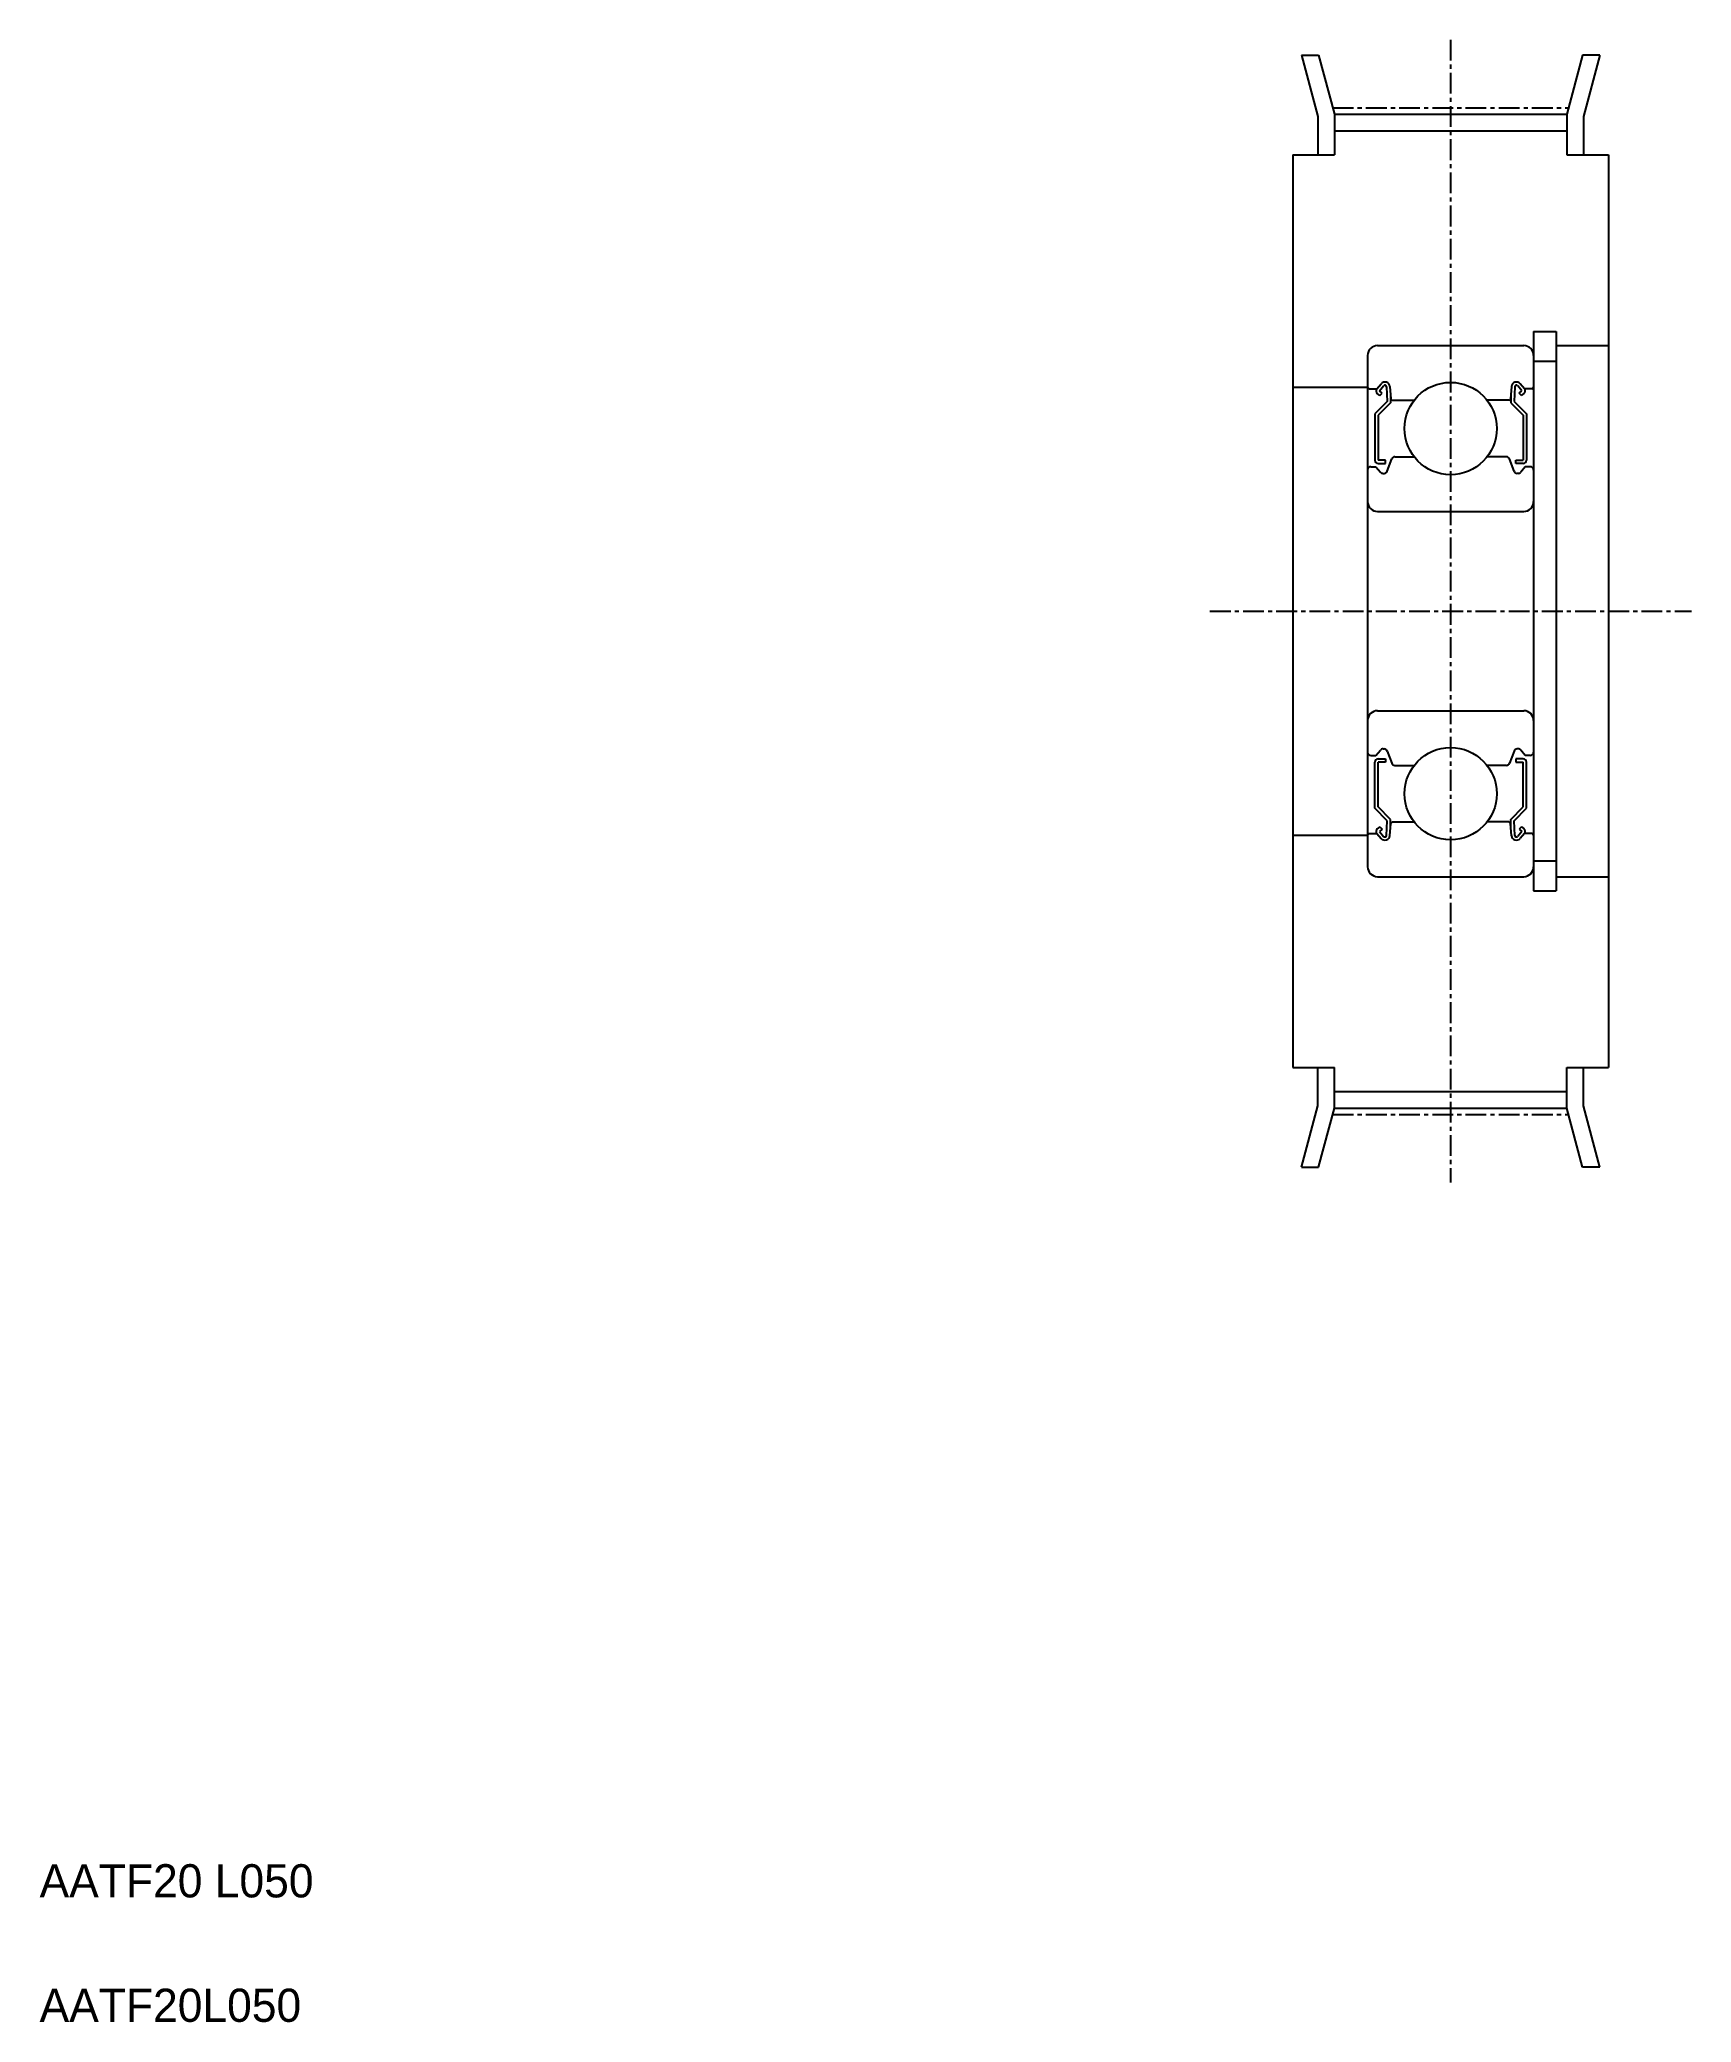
# Model space of a CAD drawing. Extents: x 5 to 104, y 5 to 124.
import ezdxf

# ---------------------------------------------------------------- set-up
doc = ezdxf.new("R2010")
doc.units = 0
doc.linetypes.add('CENTER', pattern=[2, 1.25, -0.25, 0.25, -0.25])
doc.layers.get('0').update_dxf_attribs({"linetype": 'CONTINUOUS'})
doc.layers.add('CENTER', color=1, linetype='CENTER')

msp = doc.modelspace()

# ---------------------------------------------------------------- linework, layer by layer
at = {"color": 7, "linetype": 'CONTINUOUS'}
for p, q in [((81.01, 123.5), (82.05, 123.5)), ((81.01, 123.5), (82, 119.81)), ((82.05, 123.5), (83, 119.94)), ((97.95, 123.5), (97, 119.94)), ((98.99, 123.5), (97.95, 123.5)), ((98.99, 123.5), (98, 119.81)), ((82, 119.81), (82, 117.5)), ((83, 119.94), (97, 119.94)), ((83, 119.94), (83, 117.5)), ((97, 119.94), (97, 117.5)), ((98, 119.81), (98, 117.5)), ((83, 118.94), (97, 118.94)), ((80.5, 117.5), (80.5, 62.5)), ((80.5, 117.5), (83, 117.5)), ((97, 117.5), (99.5, 117.5)), ((99.5, 117.5), (99.5, 62.5)), ((95, 106.85), (95, 73.15)), ((95, 106.85), (96.35, 106.85)), ((96.35, 106.85), (96.35, 73.15)), ((85, 105.4), (85, 74.6)), ((85.6, 106), (94.4, 106)), ((95, 105.4), (95, 74.6)), ((96.35, 106), (99.5, 106)), ((95, 105.05), (96.35, 105.05)), ((80.5, 103.5), (85, 103.5)), ((85.1, 103.4), (85.56, 103.4)), ((85.56, 103.4), (85.81, 103.7)), ((85.74, 102.99), (85.58, 103.12)), ((85.71, 103.27), (85.96, 103.57)), ((85.87, 103.14), (85.71, 103.27)), ((85.74, 102.99), (85.87, 103.14)), ((86.14, 103.51), (86.18, 102.63)), ((86.34, 103.53), (86.4, 102.79)), ((86.38, 103.02), (86.38, 102.55)), ((93.66, 103.53), (93.6, 102.79)), ((93.62, 103.02), (93.62, 102.55)), ((93.86, 103.51), (93.82, 102.63)), ((94.29, 103.27), (94.04, 103.57)), ((94.13, 103.14), (94.29, 103.27)), ((94.26, 102.99), (94.13, 103.14)), ((94.44, 103.4), (94.19, 103.7)), ((94.26, 102.99), (94.42, 103.12)), ((94.9, 103.4), (94.44, 103.4)), ((86.18, 102.63), (85.43, 101.88)), ((85.43, 101.88), (85.43, 99.1)), ((86.38, 102.55), (85.63, 101.8)), ((85.63, 101.8), (85.63, 99.1)), ((86.5, 102.7), (87.8, 102.7)), ((93.5, 102.7), (92.2, 102.7)), ((93.62, 102.55), (94.37, 101.8)), ((93.82, 102.63), (94.57, 101.88)), ((94.37, 101.8), (94.37, 99.1)), ((94.57, 101.88), (94.57, 99.1)), ((86.18, 98.43), (86.45, 99.17)), ((86.64, 99.3), (87.8, 99.3)), ((93.36, 99.3), (92.2, 99.3)), ((93.82, 98.43), (93.55, 99.17)), ((85.2, 98.7), (85.5, 98.7)), ((85.5, 98.7), (85.78, 98.37)), ((86.08, 99.1), (85.63, 99.1)), ((85.63, 98.9), (86.08, 98.9)), ((85.93, 98.3), (85.99, 98.3)), ((86.08, 98.9), (86.08, 99.1)), ((93.92, 98.9), (93.92, 99.1)), ((93.92, 99.1), (94.37, 99.1)), ((94.37, 98.9), (93.92, 98.9)), ((94.07, 98.3), (94.01, 98.3)), ((94.5, 98.7), (94.22, 98.37)), ((94.8, 98.7), (94.5, 98.7)), ((85.6, 96), (94.4, 96)), ((85.6, 84), (94.4, 84)), ((85.2, 81.3), (85.5, 81.3)), ((85.5, 81.3), (85.78, 81.63)), ((85.93, 81.7), (85.99, 81.7)), ((86.18, 81.57), (86.45, 80.83)), ((93.82, 81.57), (93.55, 80.83)), ((94.07, 81.7), (94.01, 81.7)), ((94.5, 81.3), (94.22, 81.63)), ((94.8, 81.3), (94.5, 81.3)), ((85.43, 78.12), (85.43, 80.9)), ((85.63, 81.1), (86.08, 81.1)), ((86.08, 80.9), (85.63, 80.9)), ((85.63, 78.2), (85.63, 80.9)), ((86.08, 81.1), (86.08, 80.9)), ((86.64, 80.7), (87.8, 80.7)), ((93.36, 80.7), (92.2, 80.7)), ((93.92, 81.1), (93.92, 80.9)), ((94.37, 81.1), (93.92, 81.1)), ((93.92, 80.9), (94.37, 80.9)), ((94.37, 78.2), (94.37, 80.9)), ((94.57, 78.12), (94.57, 80.9)), ((86.18, 77.37), (85.43, 78.12)), ((86.38, 77.45), (85.63, 78.2)), ((93.62, 77.45), (94.37, 78.2)), ((93.82, 77.37), (94.57, 78.12)), ((80.5, 76.5), (85, 76.5)), ((85.1, 76.6), (85.56, 76.6)), ((85.56, 76.6), (85.81, 76.3)), ((85.74, 77.01), (85.58, 76.88)), ((85.87, 76.86), (85.71, 76.73)), ((85.71, 76.73), (85.96, 76.43)), ((85.74, 77.01), (85.87, 76.86)), ((86.14, 76.49), (86.18, 77.37)), ((86.34, 76.47), (86.4, 77.21)), ((86.38, 76.98), (86.38, 77.45)), ((86.5, 77.3), (87.8, 77.3)), ((93.5, 77.3), (92.2, 77.3)), ((93.66, 76.47), (93.6, 77.21)), ((93.62, 76.98), (93.62, 77.45)), ((93.86, 76.49), (93.82, 77.37)), ((94.29, 76.73), (94.04, 76.43)), ((94.26, 77.01), (94.13, 76.86)), ((94.13, 76.86), (94.29, 76.73)), ((94.44, 76.6), (94.19, 76.3)), ((94.26, 77.01), (94.42, 76.88)), ((94.9, 76.6), (94.44, 76.6)), ((95, 74.95), (96.35, 74.95)), ((85.6, 74), (94.4, 74)), ((88, 74), (88, 74)), ((90, 74), (90, 74)), ((95, 73.15), (96.35, 73.15)), ((96.35, 74), (99.5, 74)), ((80.5, 62.5), (83, 62.5)), ((82, 60.19), (82, 62.5)), ((83, 60.06), (83, 62.5)), ((97, 60.06), (97, 62.5)), ((97, 62.5), (99.5, 62.5)), ((98, 60.19), (98, 62.5)), ((83, 61.06), (97, 61.06)), ((81.01, 56.5), (82, 60.19)), ((82.05, 56.5), (83, 60.06)), ((83, 60.06), (97, 60.06)), ((97.95, 56.5), (97, 60.06)), ((98.99, 56.5), (98, 60.19)), ((81.01, 56.5), (82.05, 56.5)), ((98.99, 56.5), (97.95, 56.5))]:
    msp.add_line(p, q, dxfattribs=at)
for centre in [(90, 101), (90, 101), (90, 79), (90, 79)]:
    msp.add_circle(centre, 2.78, dxfattribs=at)
for centre, radius, start, end in [((85.6, 105.4), 0.6, 90, 180), ((94.4, 105.4), 0.6, 0, 90), ((85.1, 103.5), 0.1, 180, 270), ((85.71, 103.27), 0.2, 140.0012, 230.087), ((86.04, 103.5), 0.3, 4.9968, 140.0012), ((86.04, 103.51), 0.1, 2.8198, 140.0002), ((86.5, 102.8), 0.1, 184.9968, 270), ((93.5, 102.8), 0.1, 270, 355.0032), ((93.96, 103.5), 0.3, 39.9988, 175.0032), ((93.96, 103.51), 0.1, 39.9998, 177.1802), ((94.29, 103.27), 0.2, 309.913, 39.9988), ((94.9, 103.5), 0.1, 270, 0), ((86.64, 99.1), 0.2, 90, 159.9916), ((93.36, 99.1), 0.2, 20.0084, 90), ((85.2, 98.5), 0.2, 90, 180), ((85.63, 99.1), 0.2, 180, 270), ((85.93, 98.5), 0.2, 219.9952, 270), ((85.99, 98.5), 0.2, 270, 339.9916), ((94.01, 98.5), 0.2, 200.0084, 270), ((94.07, 98.5), 0.2, 270, 320.0048), ((94.37, 99.1), 0.2, 270, 0), ((94.8, 98.5), 0.2, 0, 90), ((85.6, 96.6), 0.6, 180, 270), ((94.4, 96.6), 0.6, 270, 0), ((85.6, 83.4), 0.6, 90, 180), ((94.4, 83.4), 0.6, 0, 90), ((85.2, 81.5), 0.2, 180, 270), ((85.93, 81.5), 0.2, 90, 140.0048), ((85.99, 81.5), 0.2, 20.0084, 90), ((94.01, 81.5), 0.2, 90, 159.9916), ((94.07, 81.5), 0.2, 39.9952, 90), ((94.8, 81.5), 0.2, 270, 0), ((85.63, 80.9), 0.2, 90, 180), ((86.64, 80.9), 0.2, 200.0084, 270), ((93.36, 80.9), 0.2, 270, 339.9916), ((94.37, 80.9), 0.2, 0, 90), ((85.1, 76.5), 0.1, 90, 180), ((85.71, 76.73), 0.2, 129.913, 219.9988), ((86.04, 76.5), 0.3, 219.9988, 355.0032), ((86.04, 76.49), 0.1, 219.9998, 357.1802), ((86.5, 77.2), 0.1, 90, 175.0032), ((93.5, 77.2), 0.1, 4.9968, 90), ((93.96, 76.5), 0.3, 184.9968, 320.0012), ((93.96, 76.49), 0.1, 182.8198, 320.0002), ((94.29, 76.73), 0.2, 320.0012, 50.087), ((94.9, 76.5), 0.1, 0, 90), ((85.6, 74.6), 0.6, 180, 270), ((94.4, 74.6), 0.6, 270, 0)]:
    msp.add_arc(centre, radius, start, end, dxfattribs=at)
at = {"layer": 'CENTER', "color": 1, "linetype": 'CENTER'}
for p, q in [((90, 124.43), (90, 55.57)), ((82.9, 120.32), (97.1, 120.32)), ((75.5, 90), (104.5, 90)), ((82.9, 59.68), (97.1, 59.68))]:
    msp.add_line(p, q, dxfattribs=at)

# ---------------------------------------------------------------- texts
at = {"color": 7, "linetype": 'CONTINUOUS'}
for s, p in [('AATF20 L050', (5, 12.5)), ('AATF20L050', (5, 5))]:
    msp.add_text(s, height=2, dxfattribs=at).set_placement(p)

doc.saveas('drawing.dxf')
